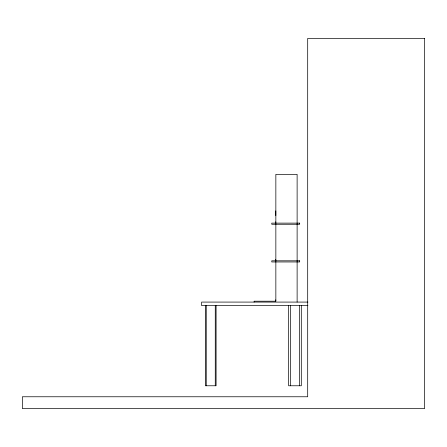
<?xml version="1.0" encoding="UTF-8"?>
<svg xmlns="http://www.w3.org/2000/svg" width="447" height="447" viewBox="0 0 447 447"><rect width="100%" height="100%" fill="white"/><g stroke="black" fill="none" stroke-linecap="round" stroke-linejoin="round"><path stroke-width="0.67" d="M307.916 302.083L201.636 302.083L201.636 305.636L307.916 305.636M301.306 305.636L301.306 385.767L288.656 385.767L288.656 305.636M299.557 305.636L299.557 385.767M297.121 302.083L297.121 174.364L275.849 174.364L275.849 301.211L254.114 301.211L254.114 302.083M290.405 305.636L290.405 385.767M275.799 210.867L275.799 215.594M275.749 221.79L275.749 223.176M275.749 259.428L275.749 260.813M275.749 299.825L275.749 301.211M216.091 305.636L216.091 385.767L205.424 385.767L205.424 305.636M215.27 305.636L215.27 385.767M206.246 305.636L206.246 385.767M424.65 38.431L307.692 38.431L307.692 396.768L22.35 396.768L22.35 408.569L424.65 408.569L424.65 38.431M299.68 223.12L271.77 223.12L271.77 224.265L299.68 224.265L299.68 223.12M299.68 260.813L271.77 260.813L271.77 261.959L299.68 261.959L299.68 260.813"/></g></svg>
